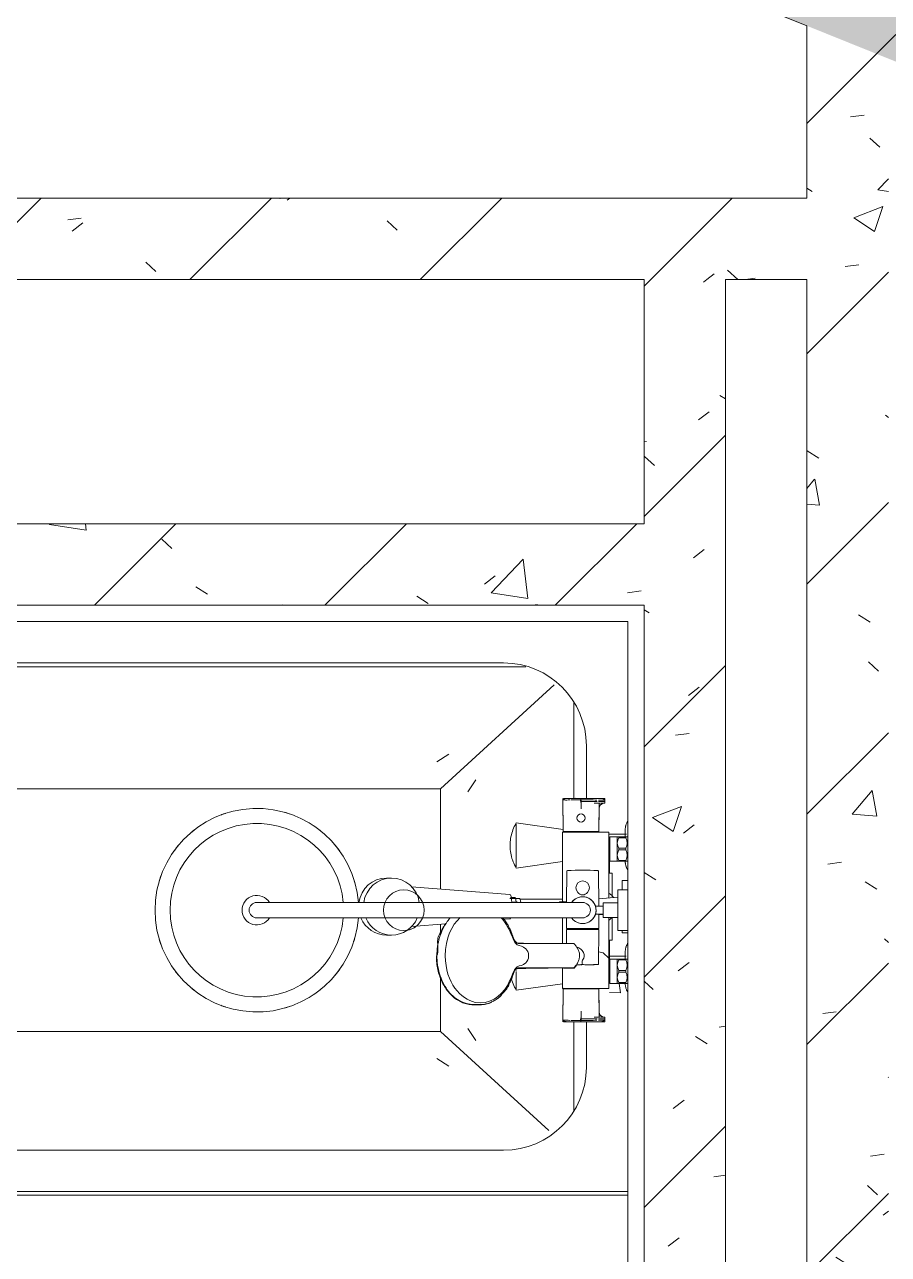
# Model space of a CAD drawing. Header units: millimetres. Extents: x -584918 to 2941280, y 3000189 to 4229862.
# Drawn here: x -440446 to -439385, y 3683277 to 3684788 of the extents above; entities that cross this region are included whole.
import ezdxf

# ---------------------------------------------------------------- set-up
doc = ezdxf.new("R2010")
doc.units = ezdxf.units.MM
for name, color, linetype, lineweight in [('Сантехника', 7, 'Continuous', 0), ('Стены внутренние', 7, 'Continuous', 0), ('Стены несущие', 7, 'Continuous', 0), ('Стены отделка', 7, 'Continuous', 0), ('экспертиза условные обозначения', 1, 'Continuous', 0)]:
    doc.layers.add(name, color=color, linetype=linetype, lineweight=lineweight)
pattern_1 = [(45, (-437515.92, 3663725.22), (-141.4214, 141.4214), [])]
pattern_2 = [(50, (-437515.92, 3663725.22), (364.368, -31.8783), [38.1, -419.1]), (355, (-437515.92, 3663725.2), (-70.486, 382.1133), [30.48, -335.28]), (100.451, (-437485.56, 3663722.56), (293.885, 350.2334), [32.38, -356.18]), (46.184, (-437515.92, 3663826.8), (542.1585, -84.086), [57.15, -628.65]), (96.636, (-437470.74, 3663819.8), (474.805, 494.855), [48.57, -534.27]), (351.184, (-437515.9, 3663826.8), (474.81, 494.85), [45.72, -502.92]), (21, (-437465.12, 3663801.42), (303.2285, -204.5305), [38.1, -419.1]), (326, (-437465.12, 3663801.4), (123.604, 368.376), [30.48, -335.28]), (71.451, (-437439.86, 3663784.37), (426.834, 163.8427), [32.38, -356.18]), (37.5, (-437515.92, 3663725.22), (6.17665, 169.11015), [16.764, -314.452, 16.764, -323.596, -336.55]), (37.5, (-437515.92, 3663725.22), (6.17665, 169.11015), [-671.576, 16.764, -319.786]), (7.5, (-437515.92, 3663725.22), (133.6389, 200.3615), [16.764, -177.292, 16.764, -306.832, -128.27]), (7.5, (-437515.92, 3663725.22), (133.6389, 200.3615), [-517.652, 16.764, -111.506]), (327.5, (-437629.21, 3663725.22), (271.1818, -11.4584), [16.764, -110.236, 16.764, -379.476, -525.78]), (327.5, (-437629.21, 3663725.22), (271.1818, -11.4584), [-523.24, 16.764, -509.016]), (317.5, (-437680, 3663725.22), (296.2585, 50.8528), [16.764, -148.336, 16.764, -246.38, -373.38]), (317.5, (-437680, 3663725.22), (296.2585, 50.8528), [-428.244, 16.764, -356.616])]

# ---------------------------------------------------------------- blocks, each defined once
blk = doc.blocks.new('ADSK_Акриловая ванна Vagnerplast Kasandra в комплекте с креплениями - Ванна 1800х700-853234-АР Этаж 01')
at = {"layer": 'Сантехника', "color": 9, "true_color": 0xe1b7aa}
for p, q in [((1200, 0), (0, 0)), ((1200, -4.4), (1200, 0)), ((97, -79.3), (230, -201)), ((66, -212.7), (66, -103.9)), ((219.8, -158.4), (234.5, -168)), ((196.5, -204.7), (186.7, -189.8)), ((938.7, -188.3), (907.8, -208.6)), ((871, -201), (230, -201)), ((230, -201), (230, -267.8)), ((912.5, -206.9), (871, -201)), ((971.8, -216), (949.3, -250.2)), ((968, -236.9), (961.4, -231.5)), ((230, -320.2), (230, -332.9)), ((230, -376.1), (230, -499)), ((1006.2, -457.3), (988.7, -430.6)), ((977, -491.8), (947.2, -472.2)), ((66, -604.9), (66, -487.3)), ((186.7, -510.2), (196.5, -495.3)), ((90.3, -626.8), (230, -499)), ((230, -499), (871, -499)), ((234.5, -532), (219.8, -541.6)), ((835, -649), (125.1, -649))]:
    blk.add_line(p, q, dxfattribs=at)
at = {"layer": 'Сантехника', "color": 9, "true_color": 0xe1b7aa, "flags": 128}
for points in [[(871, -499), (913, -493), (951.6, -475.3)], [(923.7, -635.5), (893.3, -643.3), (835, -649)]]:
    blk.add_lwpolyline(points, dxfattribs=at)
at = {"layer": 'Сантехника', "color": 9, "true_color": 0xe1b7aa}
blk.add_circle((275, -350), 25, dxfattribs=at)
for centre, radius, start, end in [((924.3, -233.7), 30, 360, 180), ((924.3, -233.7), 30, 180, 360), ((275, -350), 25, 99.5475, 127.7042), ((963.7, -447.1), 30, 360, 180), ((963.7, -447.1), 30, 180, 360)]:
    blk.add_arc(centre, radius, start, end, dxfattribs=at)
blk = doc.blocks.new('ADSK_Смеситель для ванны с душем GPD Gildo - Смеситель-V115-АР Этаж 01')
at = {"layer": 'Сантехника', "color": 253, "true_color": 0xaaaaaa}
for p, q in [((-2268.9, 20112.2), (-2268.5, 20071.6)), ((-2268.9, 20110.3), (-2268.5, 20071.6)), ((-2268.9, 20109.9), (-2268.5, 20072.1)), ((-2267.8, 20112.2), (-2246.5, 20112.2)), ((-2250.5, 20112.1), (-2246.5, 20112.1)), ((-2249.9, 20112.2), (-2246.5, 20112.2)), ((-2246.5, 20110.3), (-2246.5, 20108.2)), ((-2246.5, 20108.2), (-2246.5, 20106.4)), ((-2224.5, 20071.6), (-2224.2, 20106.4)), ((-2217.1, 20106.4), (-2217.1, 20112.2)), ((-2217.1, 20110.3), (-2217.1, 20108.2)), ((-2224.5, 20072.1), (-2224.2, 20099.2)), ((-2224.5, 20071.6), (-2224.2, 20099.2)), ((-2269.3, 20070.9), (-2269.3, 19985.3)), ((-2251.5, 20070.9), (-2269.3, 20070.9)), ((-2269.3, 20070.9), (-2269.3, 19985.3)), ((-2251.5, 20070.9), (-2269.3, 20070.9)), ((-2269.3, 20069.9), (-2269.3, 19985.3)), ((-2246.5, 20071.6), (-2268.5, 20071.6)), ((-2246.5, 20071.6), (-2268.5, 20071.6)), ((-2212.2, 20070.9), (-2251.5, 20070.9)), ((-2212.2, 20070.9), (-2251.5, 20070.9)), ((-2224.5, 20071.6), (-2246.5, 20071.6)), ((-2246.5, 20071.6), (-2224.5, 20071.6)), ((-2211.1, 20064.9), (-2211.1, 20034.9)), ((-2189.1, 20064.9), (-2211.1, 20064.9)), ((-2202.1, 20064.9), (-2202.1, 20034.9)), ((-2200.2, 20064.9), (-2200.2, 20063.9)), ((-2200.2, 20063.9), (-2191.6, 20063.9)), ((-2191.6, 20063.9), (-2191.6, 20064.9)), ((-2189.1, 20034.9), (-2189.1, 20064.9)), ((-2200.2, 20048.9), (-2200.2, 20051)), ((-2200.2, 20051), (-2191.6, 20051)), ((-2191.6, 20048.9), (-2200.2, 20048.9)), ((-2191.6, 20051), (-2191.6, 20048.9)), ((-2211.1, 20034.9), (-2189.1, 20034.9)), ((-2200.2, 20034.9), (-2200.2, 20036)), ((-2200.2, 20036), (-2191.6, 20036)), ((-2191.6, 20036), (-2191.6, 20034.9)), ((-2264.3, 19984.4), (-2264, 20022.5)), ((-2225.1, 20022.7), (-2224.7, 19979.9)), ((-2201.1, 19999.9), (-2201.1, 19983.9)), ((-2189.1, 19999.9), (-2201.1, 19999.9)), ((-2189.1, 19949.9), (-2189.1, 19999.9)), ((-2644.5, 19984.4), (-2519.9, 19984.4)), ((-2292.5, 19984.4), (-2596.5, 19984.4)), ((-2244.5, 19984.4), (-2519.9, 19984.4)), ((-2219.1, 19983.9), (-2219.1, 19965.9)), ((-2201.1, 19983.9), (-2219.1, 19983.9)), ((-2201.1, 19983.9), (-2201.1, 19965.9)), ((-2224.7, 19979.9), (-2228.8, 19979.9)), ((-2228.8, 19969.9), (-2224.7, 19969.9)), ((-2224.7, 19979.9), (-2219.1, 19979.9)), ((-2224.6, 19969.9), (-2224.5, 19952.4)), ((-2219.1, 19969.9), (-2224.6, 19969.9)), ((-2519.9, 19965.4), (-2644.5, 19965.4)), ((-2596.5, 19965.4), (-2292.5, 19965.4)), ((-2519.9, 19965.4), (-2244.5, 19965.4)), ((-2269.3, 19965.4), (-2269.3, 19934.1)), ((-2269.3, 19965.4), (-2269.3, 19934.1)), ((-2269.3, 19965.4), (-2269.3, 19934.1)), ((-2264.5, 19952.4), (-2264.4, 19965.4)), ((-2224.5, 19952.4), (-2264.5, 19952.4)), ((-2219.1, 19965.9), (-2201.1, 19965.9)), ((-2201.1, 19965.9), (-2201.1, 19949.9)), ((-2264.5, 19951), (-2224.6, 19951)), ((-2264.3, 19934.1), (-2264.5, 19951)), ((-2224.6, 19951), (-2224.9, 19909.6)), ((-2201.1, 19949.9), (-2189.1, 19949.9)), ((-2322.7, 19934.1), (-2264.3, 19934.1)), ((-2322.6, 19934.3), (-2321, 19934.3)), ((-2255.6, 19934.1), (-2264.3, 19934.1)), ((-2245, 19911.8), (-2245, 19909.6)), ((-2225, 19908.1), (-2232.6, 19907.8)), ((-2228.1, 19908.1), (-2231.1, 19908.1)), ((-2225, 19908.1), (-2228, 19908.1)), ((-2225, 19908.1), (-2224.9, 19909.6)), ((-2211.1, 19914.9), (-2211.1, 19884.9)), ((-2189.1, 19914.9), (-2211.1, 19914.9)), ((-2202.1, 19884.9), (-2202.1, 19914.9)), ((-2200.2, 19914.9), (-2200.2, 19913.9)), ((-2200.2, 19913.9), (-2191.6, 19913.9)), ((-2191.6, 19913.9), (-2191.6, 19914.9)), ((-2189.1, 19884.9), (-2189.1, 19914.9)), ((-2255.6, 19904.1), (-2322.7, 19904.1)), ((-2269.3, 19904.1), (-2269.3, 19879.9)), ((-2269.3, 19904.1), (-2269.3, 19878.9)), ((-2269.3, 19904.1), (-2269.3, 19878.9)), ((-2200.2, 19901), (-2200.2, 19898.9)), ((-2191.6, 19901), (-2200.2, 19901)), ((-2200.2, 19898.9), (-2191.6, 19898.9)), ((-2191.6, 19898.9), (-2191.6, 19901)), ((-2269.3, 19878.9), (-2251.5, 19878.9)), ((-2269.3, 19878.9), (-2251.5, 19878.9)), ((-2268.5, 19878.3), (-2268.9, 19837.7)), ((-2268.5, 19878.3), (-2268.9, 19839.6)), ((-2268.5, 19877.8), (-2268.9, 19840)), ((-2268.5, 19878.3), (-2246.5, 19878.3)), ((-2268.5, 19878.3), (-2246.5, 19878.3)), ((-2251.5, 19878.9), (-2212.2, 19878.9)), ((-2251.5, 19878.9), (-2212.2, 19878.9)), ((-2246.5, 19878.3), (-2224.5, 19878.3)), ((-2224.5, 19878.3), (-2246.5, 19878.3)), ((-2224.2, 19843.5), (-2224.5, 19878.3)), ((-2224.2, 19850.7), (-2224.5, 19878.3)), ((-2224.2, 19850.7), (-2224.5, 19877.8)), ((-2211.1, 19884.9), (-2189.1, 19884.9)), ((-2200.2, 19884.9), (-2200.2, 19886)), ((-2200.2, 19886), (-2191.6, 19886)), ((-2199.7, 19884.9), (-2198, 19873.5)), ((-2191.6, 19886), (-2191.6, 19884.9)), ((-2198, 19873.5), (-2211.5, 19873.9)), ((-2370, 19858.8), (-2379.1, 19858.8)), ((-2370.1, 19859), (-2378.1, 19859)), ((-2246.5, 19837.7), (-2267.8, 19837.7)), ((-2246.8, 19837.8), (-2250.5, 19837.8)), ((-2249.9, 19837.7), (-2246.8, 19837.7)), ((-2246.5, 19843.5), (-2246.5, 19841.6)), ((-2246.5, 19841.6), (-2246.5, 19839.6)), ((-2217.1, 19837.7), (-2217.1, 19843.5)), ((-2217.1, 19841.6), (-2217.1, 19839.6))]:
    blk.add_line(p, q, dxfattribs=at)
at = {"layer": 'Сантехника', "color": 253, "true_color": 0xaaaaaa, "flags": 128}
for points in [[(-2268.9, 20110.3), (-2266.9, 20111.4), (-2264.7, 20111.9), (-2262.4, 20112), (-2260.2, 20112.1), (-2257.9, 20112.2), (-2255.7, 20112.2)], [(-2255.7, 20112.2), (-2257.9, 20112.2), (-2260.2, 20112.1), (-2262.4, 20112), (-2264.7, 20111.9), (-2266.9, 20111.4), (-2268.9, 20110.3)], [(-2246.5, 20112.2), (-2247, 20109.3), (-2246.5, 20106.4)], [(-2217.1, 20112.2), (-2225.6, 20112.2), (-2246.5, 20112.2)], [(-2246.5, 20106.4), (-2246.5, 20104.6), (-2246.5, 20102.8), (-2246.5, 20101), (-2246.5, 20099.2)], [(-2217.1, 20110.3), (-2219.7, 20111.5), (-2222.6, 20112.1), (-2225.6, 20112.2), (-2228.5, 20112.1), (-2231.5, 20112.1), (-2234.4, 20112.2), (-2237.4, 20112.2)], [(-2237.4, 20112.2), (-2234.4, 20112.2), (-2231.5, 20112.1), (-2228.5, 20112.1), (-2225.6, 20112.2), (-2222.6, 20112.1), (-2219.7, 20111.5), (-2217.1, 20110.3)], [(-2212.2, 19989.9), (-2212.2, 20006.9), (-2212.2, 20070.9)], [(-2212.2, 19989.9), (-2212.2, 20006.9), (-2212.2, 20070.9)], [(-2640.5, 19984.4), (-2641.2, 19984.4), (-2641.9, 19984.4), (-2642.5, 19984.4), (-2643, 19984.4), (-2643.4, 19984.4), (-2643.8, 19984.4), (-2644.1, 19984.4), (-2644.3, 19984.4), (-2644.4, 19984.4), (-2644.5, 19984.4)], [(-2596.5, 19984.4), (-2598.4, 19984.4), (-2600.3, 19984.4), (-2602.2, 19984.4), (-2604.1, 19984.4), (-2606, 19984.4), (-2607.9, 19984.4), (-2609.8, 19984.4), (-2611.6, 19984.4), (-2613.4, 19984.4), (-2615.2, 19984.4), (-2616.9, 19984.4), (-2618.7, 19984.4), (-2620.4, 19984.4), (-2622, 19984.4), (-2623.6, 19984.4), (-2625.2, 19984.4), (-2626.7, 19984.4)], [(-2263.4, 19984.4), (-2265, 19984.4), (-2266.6, 19984.4), (-2268.2, 19984.4), (-2269.9, 19984.4), (-2271.6, 19984.4), (-2273.3, 19984.4), (-2275.1, 19984.4), (-2276.9, 19984.4), (-2278.7, 19984.4), (-2280.6, 19984.4), (-2282.5, 19984.4), (-2284.3, 19984.4), (-2286.2, 19984.4), (-2288.1, 19984.4), (-2290.1, 19984.4), (-2292, 19984.4), (-2292.5, 19984.4)], [(-2244.5, 19984.4), (-2244.7, 19984.4), (-2244.8, 19984.4), (-2245.1, 19984.4), (-2245.5, 19984.4), (-2245.9, 19984.4), (-2246.4, 19984.4), (-2246.9, 19984.4), (-2247.6, 19984.4), (-2248.3, 19984.4), (-2249.1, 19984.4)], [(-2644.5, 19965.4), (-2644.3, 19965.4), (-2644.2, 19965.4), (-2643.9, 19965.4), (-2643.5, 19965.4), (-2643.1, 19965.4), (-2642.6, 19965.4), (-2642.1, 19965.4), (-2641.4, 19965.4), (-2640.7, 19965.4), (-2639.9, 19965.4)], [(-2627.1, 19965.4), (-2625.6, 19965.4), (-2624, 19965.4), (-2622.4, 19965.4), (-2620.8, 19965.4), (-2619.1, 19965.4), (-2617.4, 19965.4), (-2615.7, 19965.4), (-2613.9, 19965.4), (-2612.1, 19965.4), (-2610.3, 19965.4), (-2608.4, 19965.4), (-2606.5, 19965.4), (-2604.7, 19965.4), (-2602.8, 19965.4), (-2600.9, 19965.4), (-2598.9, 19965.4), (-2597, 19965.4), (-2596.5, 19965.4)], [(-2292.5, 19965.4), (-2290.6, 19965.4), (-2288.7, 19965.4), (-2286.8, 19965.4), (-2284.9, 19965.4), (-2283, 19965.4), (-2281.1, 19965.4), (-2279.2, 19965.4), (-2277.4, 19965.4), (-2275.6, 19965.4), (-2273.8, 19965.4), (-2272.1, 19965.4), (-2270.3, 19965.4), (-2268.7, 19965.4), (-2267, 19965.4), (-2265.4, 19965.4), (-2263.8, 19965.4)], [(-2248.5, 19965.4), (-2247.8, 19965.4), (-2247.1, 19965.4), (-2246.5, 19965.4), (-2246, 19965.4), (-2245.6, 19965.4), (-2245.2, 19965.4), (-2244.9, 19965.4), (-2244.7, 19965.4), (-2244.6, 19965.4), (-2244.5, 19965.4)], [(-2212.2, 19878.9), (-2212.2, 19942.9), (-2212.2, 19965.9)], [(-2212.2, 19878.9), (-2212.2, 19942.9), (-2212.2, 19965.9)], [(-2224.7, 19923.6), (-2219.1, 19922.5), (-2212.5, 19915.9), (-2211.1, 19913.4)], [(-2246.5, 19850.7), (-2246.5, 19848.9), (-2246.5, 19847.1), (-2246.5, 19845.3), (-2246.5, 19843.5)], [(-2255.7, 19837.7), (-2257.9, 19837.7), (-2260.2, 19837.8), (-2262.4, 19837.8), (-2264.7, 19838), (-2266.9, 19838.5), (-2268.9, 19839.6)], [(-2268.9, 19839.6), (-2266.9, 19838.5), (-2264.7, 19838), (-2262.4, 19837.8), (-2260.2, 19837.8), (-2257.9, 19837.7), (-2255.7, 19837.7)], [(-2246.5, 19843.5), (-2247, 19840.6), (-2246.5, 19837.7)], [(-2246.5, 19837.7), (-2225.6, 19837.7), (-2217.1, 19837.7)], [(-2237.4, 19837.7), (-2234.4, 19837.7), (-2231.5, 19837.8), (-2228.5, 19837.8), (-2225.6, 19837.7), (-2222.6, 19837.8), (-2219.7, 19838.4), (-2217.1, 19839.6)], [(-2217.1, 19839.6), (-2219.7, 19838.4), (-2222.6, 19837.8), (-2225.6, 19837.7), (-2228.5, 19837.8), (-2231.5, 19837.8), (-2234.4, 19837.7), (-2237.4, 19837.7)]]:
    blk.add_lwpolyline(points, dxfattribs=at)
at = {"layer": 'Сантехника', "color": 253, "true_color": 0xaaaaaa}
for centre, radius, start, end in [((-2644.5, 19974.9), 125, 4.3587, 355.6413), ((-2644.5, 19974.9), 125, 108, 110.7852), ((-2644.5, 19974.9), 125, 90, 90.9719), ((-2644.5, 19974.9), 125, 86.4742, 90), ((-2644.5, 19974.9), 125, 68.4927, 74.359), ((-2246.5, 20088.1), 4.95, 0, 180), ((-2246.5, 20088.1), 4.95, 0, 180), ((-2246.5, 20088.1), 4.95, 180, 0), ((-2246.5, 20088.1), 4.95, 180, 0), ((-2644.5, 19974.9), 106.5, 5.1177, 354.8823), ((-2644.5, 19974.9), 125, 124.0324, 129.6996), ((-2644.5, 19974.9), 125, 51.7285, 57.4616), ((-2268.3, 20069.9), 1, 135, 180), ((-2268, 20072.1), 0.53, 180.55, 270), ((-2225, 20072.1), 0.507, 270, 359.45), ((-2189.1, 20057.4), 12.8, 149.7203, 210.2797), ((-2202.7, 20057.4), 12.8, 329.7203, 30.2797), ((-2644.5, 19974.9), 125, 140.8157, 146.7943), ((-2644.5, 19974.9), 125, 34.9462, 39.5976), ((-2189.1, 20042.4), 12.8, 149.7203, 210.2797), ((-2202.7, 20042.4), 12.8, 329.7203, 30.2797), ((-2644.5, 19974.9), 125, 158.2284, 163.4794), ((-2644.5, 19974.9), 125, 15.4584, 18.2005), ((-2263, 20022.5), 0.998, 92.8119, 179.5562), ((-2244.5, 19646.8), 377.2, 87.1918, 92.8119), ((-2226, 20022.5), 1, 13.0195, 88.776), ((-2244.5, 20002.5), 8.25, 315.3231, 224.6769), ((-2644.5, 19974.9), 18.2, 31.369, 328.631), ((-2644.5, 19974.9), 9.5, 90, 270), ((-2244.5, 19974.9), 16.5, 0, 143.359), ((-2244.5, 19974.9), 16.5, 270, 140.9091), ((-2244.5, 20000.9), 7.21, 215.5912, 324.4088), ((-2244.5, 19974.9), 9.5, 270, 90), ((-2244.5, 19974.9), 16.5, 216.641, 0), ((-2244.5, 19974.9), 16.5, 219.0909, 270), ((-2644.5, 19974.9), 125, 196.5206, 201.7716), ((-2644.5, 19974.9), 125, 342, 344.5416), ((-2255.6, 19933.1), 1, 42.1874, 90), ((-2278.4, 19912.4), 31.7, 35.5199, 42.1874), ((-2276.2, 19914), 29, 27.1188, 35.5499), ((-2269.4, 19917.5), 21.4, 15.4992, 27.1188), ((-2264, 19918.9), 15.8, 0.4678, 15.617), ((-2276.8, 19924.3), 29.6, 317.6588, 326.0364), ((-2276.4, 19924.2), 29.3, 325.9318, 332.6694), ((-2253, 20019), 111.2, 270.4198, 274.316), ((-2269.9, 19920.8), 21.9, 332.6694, 343.9974), ((-2264.2, 19919.2), 16, 343.9974, 359.5793), ((-2242.3, 19911.9), 2.73, 144.446, 180.3453), ((-2243.5, 19909.5), 1.51, 179.6178, 269.6178), ((-2236.4, 20017.4), 109.6, 265.6855, 271.752), ((-2245.4, 20311.5), 403.8, 271.752, 272.6966), ((-2226.4, 19909.6), 1.5, 272.6966, 359.4658), ((-2189.1, 19907.4), 12.8, 149.7203, 210.2797), ((-2202.7, 19907.4), 12.8, 329.7203, 30.2797), ((-2644.5, 19974.9), 125, 213.2057, 219.1843), ((-2644.5, 19974.9), 125, 320.4024, 325.0538), ((-2255.6, 19905.1), 1, 270.2209, 317.9976), ((-2189.1, 19892.4), 12.8, 149.7203, 210.2797), ((-2202.7, 19892.4), 12.8, 329.7203, 30.2797), ((-2644.5, 19974.9), 125, 230.3004, 235.9676), ((-2644.5, 19974.9), 125, 302.5384, 308.2715), ((-2268.3, 19879.9), 1, 180, 225), ((-2268, 19877.8), 0.53, 90, 179.45), ((-2225, 19877.8), 0.507, 0.55, 90), ((-2644.5, 19974.9), 125, 249.2148, 252), ((-2644.5, 19974.9), 125, 269.0281, 270), ((-2644.5, 19974.9), 125, 270, 273.5258), ((-2644.5, 19974.9), 125, 285.641, 291.5073)]:
    blk.add_arc(centre, radius, start, end, dxfattribs=at)
for points, knots in [([(-2267.9, 20111), (-2268, 20111), (-2268.1, 20110.9), (-2268.4, 20110.7), (-2268.6, 20110.5), (-2268.8, 20110.2), (-2268.8, 20110), (-2268.9, 20109.9)], [-0.04166667, -0.04166667, -0.04166667, -0.04166667, -0.03645833, -0.03125, -0.02083333, -0.01041667, 0, 0, 0, 0]), ([(-2259.1, 20110.3), (-2258.2, 20110.3), (-2255.7, 20110.3), (-2251.6, 20110.3), (-2248.4, 20110.3), (-2246.8, 20110.3)], [-0.3801714, -0.3801714, -0.3801714, -0.3801714, -0.2857143, -0.1428571, -0.0098906, -0.0098906, -0.0098906, -0.0098906]), ([(-2249.9, 20112.1), (-2249.8, 20112.1), (-2248.7, 20112.1), (-2247.5, 20112.1), (-2246.5, 20112.1)], [0.7554499, 0.7554499, 0.7554499, 0.7554499, 0.7857143, 1, 1, 1, 1]), ([(-2227.2, 20110.2), (-2227.9, 20110.2), (-2230, 20110.2), (-2233.7, 20110.3), (-2238, 20110.3), (-2242.2, 20110.3), (-2245, 20110.3), (-2246.5, 20110.3)], [0.5532926, 0.5532926, 0.5532926, 0.5532926, 0.6, 0.7, 0.8, 0.9, 1, 1, 1, 1]), ([(-2226.8, 20108.2), (-2227.8, 20108.2), (-2230.7, 20108.2), (-2237.6, 20108.2), (-2242.8, 20108.2), (-2246.5, 20108.2)], [-19.251257, -19.251257, -19.251257, -19.251257, -16.243248, -10.828832, 0, 0, 0, 0]), ([(-2222.9, 20106.4), (-2223.7, 20106.4), (-2225.9, 20106.4), (-2228.6, 20106.4), (-2230.3, 20106.4)], [0.3992717, 0.3992717, 0.3992717, 0.3992717, 0.5, 0.6415393, 0.6415393, 0.6415393, 0.6415393]), ([(-2217.1, 20110.3), (-2217.1, 20110.2), (-2217.2, 20110.2), (-2219.1, 20110.2), (-2221.1, 20110.2), (-2223.2, 20110.2), (-2224.4, 20110.2), (-2225.2, 20110.2), (-2225.2, 20110.2)], [0, 0, 0, 0, 0.2, 0.3, 0.4, 0.45, 0.5, 0.5043447, 0.5043447, 0.5043447, 0.5043447]), ([(-2217.1, 20108.2), (-2217.2, 20108.2), (-2217.3, 20108.2), (-2221.5, 20108.2), (-2224.8, 20108.2), (-2225, 20108.2)], [-43.315327, -43.315327, -43.315327, -43.315327, -32.486496, -21.657664, -21.194493, -21.194493, -21.194493, -21.194493]), ([(-2224.2, 20099.2), (-2224.2, 20099.7), (-2224.1, 20100.7), (-2223.9, 20101.8), (-2223.7, 20102.6), (-2223.5, 20103.1), (-2223.3, 20103.5), (-2223.1, 20103.8), (-2223, 20104), (-2222.9, 20104.2), (-2222.7, 20104.5), (-2222.4, 20104.7), (-2222, 20105), (-2221.6, 20105.2), (-2221.1, 20105.4), (-2220.8, 20105.5), (-2220.5, 20105.6), (-2220.3, 20105.7), (-2220.1, 20105.8), (-2220, 20105.9), (-2219.9, 20106)], [-1, -1, -1, -1, -0.98958333, -0.97916667, -0.97395833, -0.96875, -0.96354167, -0.9609375, -0.95833333, -0.95572917, -0.953125, -0.94791667, -0.94270833, -0.9375, -0.93229167, -0.92708333, -0.92447917, -0.921875, -0.91927083, -0.91666667, -0.91666667, -0.91666667, -0.91666667]), ([(-2220.3, 20105.7), (-2220.7, 20105.5), (-2221.3, 20105.2), (-2222.1, 20104.7), (-2222.6, 20104.3), (-2223.1, 20103.7), (-2223.8, 20102.6), (-2224.2, 20101), (-2224.2, 20099.6), (-2224.2, 20099.2)], [0.3333333, 0.3333333, 0.3333333, 0.3333333, 0.4444444, 0.5, 0.5555556, 0.6111111, 0.6666667, 0.8888889, 1, 1, 1, 1]), ([(-2424.1, 19918.8), (-2423.6, 19919.2), (-2422.9, 19920.2), (-2422.4, 19922.3), (-2422.1, 19924.2), (-2422.1, 19926.5), (-2422.1, 19929), (-2422.2, 19931.3), (-2422.4, 19933), (-2422.4, 19933.9), (-2422.5, 19934.7), (-2422.5, 19935.4), (-2422.5, 19936.3), (-2422.5, 19937.9), (-2422.4, 19939.9), (-2421.9, 19942), (-2421.2, 19943.8), (-2420.4, 19945.3), (-2419.6, 19946.4), (-2419, 19947.3), (-2418.6, 19947.9), (-2418.3, 19948.4), (-2418.1, 19948.8), (-2417.9, 19949.1), (-2417.8, 19949.4), (-2417.7, 19949.6), (-2417.6, 19949.9), (-2417.4, 19950.2), (-2417.2, 19950.7), (-2416.9, 19951.4), (-2416.4, 19952.2), (-2415.9, 19953.4), (-2415.1, 19954.7), (-2414, 19956.6), (-2413.2, 19958), (-2412.6, 19958.7)], [0, 0, 0, 0, 0.0131579, 0.0197368, 0.0263158, 0.0328947, 0.0394737, 0.0460526, 0.0493421, 0.0509868, 0.0526316, 0.0542763, 0.0559211, 0.0592105, 0.0657895, 0.0723684, 0.0789474, 0.0855263, 0.0921053, 0.0953947, 0.0986842, 0.1003289, 0.1019737, 0.1036184, 0.1044408, 0.1052632, 0.1060855, 0.1069079, 0.1085526, 0.1118421, 0.1151316, 0.1184211, 0.125, 0.1315789, 0.1418497, 0.1418497, 0.1418497, 0.1418497]), ([(-2423.4, 19919.1), (-2423.4, 19922.8), (-2422.9, 19930.2), (-2420.4, 19941.3), (-2416.4, 19951.8), (-2411.7, 19959.9), (-2408.2, 19964.2), (-2406.8, 19965.7)], [-1, -1, -1, -1, -0.875, -0.75, -0.625, -0.5, -0.4257101, -0.4257101, -0.4257101, -0.4257101]), ([(-2310.8, 19918.9), (-2310.8, 19922.9), (-2315.9, 19931.4), (-2328.7, 19929.7), (-2332.3, 19950.1), (-2341.8, 19962.6), (-2344.9, 19965.7)], [0, 0, 0, 0, 0.0293974, 0.0890096, 0.1934039, 0.2348053, 0.2348053, 0.2348053, 0.2348053]), ([(-2342.5, 19965.5), (-2341.8, 19964.6), (-2340.1, 19962.6), (-2337.7, 19959.2), (-2335.5, 19955.3), (-2333.9, 19952.2), (-2333, 19950.1), (-2332.6, 19948.9), (-2332.2, 19948.1), (-2331.9, 19947.2), (-2331.5, 19946.1), (-2331.1, 19945), (-2330.8, 19944), (-2330.5, 19943.2), (-2330.3, 19942.5), (-2330, 19941.8), (-2329.7, 19941.1), (-2329.5, 19940.4), (-2329.2, 19939.8), (-2329, 19939.2), (-2328.7, 19938.6), (-2328.4, 19938.1), (-2328.2, 19937.5), (-2327.9, 19937.1), (-2327.6, 19936.6), (-2327.2, 19936.2), (-2326.9, 19935.8), (-2326.5, 19935.4), (-2326.2, 19935.1), (-2325.8, 19934.8), (-2325.3, 19934.6), (-2324.4, 19934.2), (-2323.5, 19934.1), (-2322.7, 19934.1)], [-0.6496557, -0.6496557, -0.6496557, -0.6496557, -0.6111111, -0.5555556, -0.5, -0.4444444, -0.4166667, -0.4027778, -0.3888889, -0.375, -0.3611111, -0.3333333, -0.3194444, -0.3055556, -0.2916667, -0.2777778, -0.2638889, -0.25, -0.2361111, -0.2222222, -0.2083333, -0.1944444, -0.1805556, -0.1666667, -0.1527778, -0.1388889, -0.125, -0.1111111, -0.0972222, -0.0833333, -0.0694444, -0.0555556, 0, 0, 0, 0]), ([(-2313.9, 19934.1), (-2314.2, 19934.1), (-2314.7, 19934.1), (-2315.7, 19934.1), (-2316.9, 19934.2), (-2318.1, 19934.2), (-2319, 19934.3), (-2319.5, 19934.3), (-2320, 19934.3), (-2320.4, 19934.3), (-2321, 19934.2), (-2322.1, 19934.2), (-2323.6, 19934.2), (-2325.4, 19934.7), (-2327.1, 19936.1), (-2328.6, 19938.5), (-2330.1, 19941.8), (-2331.5, 19945.7), (-2332.3, 19948.4), (-2332.8, 19949.6)], [0.35, 0.35, 0.35, 0.35, 0.35625, 0.3625, 0.375, 0.3875, 0.39375, 0.396875, 0.4, 0.403125, 0.40625, 0.4125, 0.425, 0.4375, 0.45, 0.4625, 0.475, 0.4875, 0.5, 0.5, 0.5, 0.5]), ([(-2424.1, 19918.8), (-2424.1, 19913.1), (-2422.9, 19901.8), (-2417.4, 19885.9), (-2408.9, 19872.9), (-2398.1, 19863.5), (-2387.7, 19859.4), (-2380.4, 19858.7), (-2377.5, 19858.8), (-2376.6, 19858.9)], [0, 0, 0, 0, 0.0555556, 0.1111111, 0.1666667, 0.2222222, 0.2777778, 0.3055556, 0.3161648, 0.3161648, 0.3161648, 0.3161648]), ([(-2310.8, 19918.9), (-2310.8, 19914.9), (-2315.9, 19906.4), (-2328.7, 19908.1), (-2334.2, 19877), (-2374.9, 19846.3), (-2413.1, 19885.3), (-2413.1, 19918.9)], [0, 0, 0, 0, 0.0293974, 0.0890096, 0.1934039, 0.3433632, 0.4954873, 0.4954873, 0.4954873, 0.4954873]), ([(-2238.8, 19907.8), (-2238.1, 19907.8), (-2234.5, 19907.7), (-2230.9, 19907.9), (-2228, 19908.1)], [-0.6132169, -0.6132169, -0.6132169, -0.6132169, -0.5, -0.0242935, -0.0242935, -0.0242935, -0.0242935]), ([(-2322.7, 19904.1), (-2323.3, 19904), (-2324.2, 19903.9), (-2325.1, 19903.6), (-2325.8, 19903.3), (-2326.2, 19903), (-2326.5, 19902.7), (-2326.7, 19902.6), (-2327, 19902.2), (-2327.3, 19901.8), (-2327.6, 19901.4), (-2327.9, 19901.1), (-2328.1, 19900.7), (-2328.4, 19900.2), (-2328.7, 19899.6), (-2328.9, 19899.1), (-2329, 19898.8), (-2329.2, 19898.4), (-2329.5, 19897.7), (-2329.8, 19896.8), (-2330.1, 19896.1), (-2330.3, 19895.4), (-2330.6, 19894.5), (-2331, 19893.5), (-2331.3, 19892.5), (-2331.6, 19891.7), (-2331.9, 19890.9), (-2332.2, 19890), (-2332.6, 19889.2), (-2333, 19888), (-2333.9, 19885.9), (-2335.5, 19882.8), (-2337.7, 19879), (-2340.4, 19875.2), (-2343.5, 19871.5), (-2346.9, 19868.1), (-2350.8, 19865.1), (-2355, 19862.6), (-2359.7, 19860.6), (-2364.7, 19859.3), (-2368.3, 19859), (-2370.1, 19859)], [-1, -1, -1, -1, -0.958333, -0.9375, -0.916667, -0.895833, -0.890625, -0.885417, -0.875, -0.854167, -0.84375, -0.833333, -0.822917, -0.8125, -0.791667, -0.78125, -0.776042, -0.770833, -0.75, -0.729167, -0.71875, -0.708333, -0.6875, -0.666667, -0.652778, -0.638889, -0.625, -0.611111, -0.597222, -0.583333, -0.555556, -0.5, -0.444444, -0.388889, -0.333333, -0.277778, -0.222222, -0.166667, -0.111111, -0.055556, 0, 0, 0, 0]), ([(-2254.9, 19903.8), (-2255.7, 19903.8), (-2257.9, 19903.8), (-2262.5, 19903.8), (-2267.9, 19903.9), (-2272.7, 19903.9), (-2276.3, 19903.9), (-2279, 19903.9), (-2281.6, 19903.9), (-2284.1, 19903.9), (-2286.7, 19903.9), (-2289.1, 19903.8), (-2291.1, 19903.8), (-2292.6, 19903.8), (-2293.8, 19903.8), (-2294.9, 19903.8), (-2296.1, 19903.8), (-2297.5, 19903.8), (-2299.4, 19903.8), (-2301.9, 19903.8), (-2304.9, 19903.7), (-2307.9, 19903.7), (-2310.3, 19903.6), (-2312, 19903.5), (-2313.2, 19903.5), (-2314.3, 19903.5), (-2315.4, 19903.4), (-2316.7, 19903.4), (-2318.5, 19903.3), (-2320.3, 19903.3), (-2322.1, 19903.3), (-2323.5, 19903.2), (-2324.9, 19903.1), (-2326.2, 19902.6), (-2327.3, 19901.6), (-2328.2, 19900.1), (-2329.1, 19898), (-2329.8, 19895.9), (-2330.5, 19893.8), (-2331, 19892.2), (-2331.3, 19891.4), (-2331.4, 19891.3)], [0, 0, 0, 0, 0.0294118, 0.0588235, 0.0882353, 0.1176471, 0.1323529, 0.1470588, 0.1617647, 0.1764706, 0.1911765, 0.2058824, 0.2205882, 0.2279412, 0.2352941, 0.2426471, 0.25, 0.2647059, 0.2794118, 0.2941176, 0.3088235, 0.3235294, 0.3382353, 0.3455882, 0.3529412, 0.3602941, 0.3676471, 0.3823529, 0.3970588, 0.4117647, 0.4191176, 0.4264706, 0.4338235, 0.4411765, 0.4485294, 0.4558824, 0.4632353, 0.4705882, 0.4779412, 0.4852941, 0.4864913, 0.4864913, 0.4864913, 0.4864913]), ([(-2324.3, 19903.7), (-2324.3, 19903.7), (-2324.1, 19903.7), (-2323.9, 19903.7), (-2323.6, 19903.7), (-2323.3, 19903.7), (-2323, 19903.7), (-2322.6, 19903.7), (-2322.1, 19903.7), (-2321.6, 19903.7), (-2320.9, 19903.8), (-2320, 19903.8), (-2318.8, 19903.8), (-2317.3, 19903.8), (-2315.8, 19903.8), (-2314.2, 19903.8), (-2312.4, 19903.8), (-2310.4, 19903.8), (-2308.3, 19903.8), (-2305.9, 19903.8), (-2303.9, 19903.8), (-2302.6, 19903.8), (-2302.3, 19903.8)], [0.6501108, 0.6501108, 0.6501108, 0.6501108, 0.6527778, 0.6597222, 0.6631944, 0.6666667, 0.6701389, 0.6736111, 0.6805556, 0.6875, 0.6944444, 0.7083333, 0.7222222, 0.7361111, 0.75, 0.7638889, 0.7777778, 0.7916667, 0.8055556, 0.8194444, 0.8333333, 0.8385568, 0.8385568, 0.8385568, 0.8385568]), ([(-2298.2, 19903.8), (-2298, 19903.8), (-2296.6, 19903.8), (-2295.2, 19903.8), (-2294.1, 19903.8)], [0.85747572, 0.85747572, 0.85747572, 0.85747572, 0.86111111, 0.87575772, 0.87575772, 0.87575772, 0.87575772]), ([(-2334.8, 19883.4), (-2335.4, 19882.2), (-2336.7, 19879.9), (-2338.1, 19877.7), (-2338.9, 19876.6), (-2339, 19876.5)], [0.51598247, 0.51598247, 0.51598247, 0.51598247, 0.52941176, 0.54411765, 0.54477148, 0.54477148, 0.54477148, 0.54477148]), ([(-2356.3, 19861.7), (-2357.1, 19861.4), (-2359.9, 19860.2), (-2365.1, 19858.9), (-2369.6, 19858.7), (-2371.9, 19858.8)], [0.63686675, 0.63686675, 0.63686675, 0.63686675, 0.64705882, 0.67647059, 0.70588235, 0.70588235, 0.70588235, 0.70588235]), ([(-2344, 19870.5), (-2344.8, 19869.7), (-2346.4, 19868.2), (-2348.1, 19866.8), (-2348.9, 19866.2)], [0.57481429, 0.57481429, 0.57481429, 0.57481429, 0.58823529, 0.60070289, 0.60070289, 0.60070289, 0.60070289]), ([(-2219.9, 19843.9), (-2220, 19844), (-2220.1, 19844.1), (-2220.3, 19844.2), (-2220.5, 19844.3), (-2220.8, 19844.4), (-2221.1, 19844.5), (-2221.6, 19844.7), (-2222, 19844.9), (-2222.4, 19845.2), (-2222.7, 19845.4), (-2222.9, 19845.6), (-2223, 19845.9), (-2223.1, 19846.1), (-2223.3, 19846.4), (-2223.5, 19846.8), (-2223.7, 19847.3), (-2223.9, 19848.1), (-2224.1, 19849.2), (-2224.2, 19850.2), (-2224.2, 19850.7)], [-0.08333333, -0.08333333, -0.08333333, -0.08333333, -0.08072917, -0.078125, -0.07552083, -0.07291667, -0.06770833, -0.0625, -0.05729167, -0.05208333, -0.046875, -0.04427083, -0.04166667, -0.0390625, -0.03645833, -0.03125, -0.02604167, -0.02083333, -0.01041667, 0, 0, 0, 0]), ([(-2224.2, 19850.7), (-2224.2, 19850.3), (-2224.2, 19849.4), (-2224, 19848.2), (-2223.7, 19847.3), (-2223.5, 19846.7), (-2223.1, 19846.2), (-2222.6, 19845.6), (-2222.1, 19845.2), (-2221.3, 19844.7), (-2220.7, 19844.4), (-2220.3, 19844.1)], [0, 0, 0, 0, 0.1111111, 0.2222222, 0.2777778, 0.3333333, 0.3888889, 0.4444444, 0.5, 0.5555556, 0.6666667, 0.6666667, 0.6666667, 0.6666667]), ([(-2268.9, 19840), (-2268.8, 19839.9), (-2268.8, 19839.7), (-2268.6, 19839.4), (-2268.4, 19839.2), (-2268.1, 19839), (-2268, 19838.9), (-2267.9, 19838.9)], [-1, -1, -1, -1, -0.98958333, -0.97916667, -0.96875, -0.96354167, -0.95833333, -0.95833333, -0.95833333, -0.95833333]), ([(-2246.8, 19839.6), (-2248.4, 19839.6), (-2251.6, 19839.6), (-2255.7, 19839.6), (-2258.2, 19839.6), (-2259.1, 19839.6)], [-0.9901094, -0.9901094, -0.9901094, -0.9901094, -0.8571429, -0.7142857, -0.6198286, -0.6198286, -0.6198286, -0.6198286]), ([(-2246.8, 19837.8), (-2247.4, 19837.8), (-2248.4, 19837.8), (-2249.5, 19837.8), (-2249.9, 19837.8)], [0.0179934, 0.0179934, 0.0179934, 0.0179934, 0.1428571, 0.2445501, 0.2445501, 0.2445501, 0.2445501]), ([(-2246.5, 19841.6), (-2242.8, 19841.6), (-2237.6, 19841.6), (-2230.7, 19841.6), (-2227.8, 19841.6), (-2226.8, 19841.6)], [0, 0, 0, 0, 10.828832, 16.243248, 19.251257, 19.251257, 19.251257, 19.251257]), ([(-2246.5, 19839.6), (-2245, 19839.6), (-2242.2, 19839.6), (-2238, 19839.6), (-2233.7, 19839.6), (-2230, 19839.6), (-2227.9, 19839.7), (-2227.2, 19839.7)], [0, 0, 0, 0, 0.1, 0.2, 0.3, 0.4, 0.4467074, 0.4467074, 0.4467074, 0.4467074]), ([(-2230.5, 19843.5), (-2228.7, 19843.5), (-2226, 19843.5), (-2223.8, 19843.5), (-2223, 19843.5)], [0.351163, 0.351163, 0.351163, 0.351163, 0.5, 0.5989012, 0.5989012, 0.5989012, 0.5989012]), ([(-2225.2, 19839.7), (-2225.2, 19839.7), (-2224.4, 19839.7), (-2223.2, 19839.7), (-2221.1, 19839.7), (-2219.1, 19839.7), (-2217.2, 19839.7), (-2217.1, 19839.7), (-2217.1, 19839.6)], [0.4956553, 0.4956553, 0.4956553, 0.4956553, 0.5, 0.55, 0.6, 0.7, 0.8, 1, 1, 1, 1]), ([(-2225, 19841.6), (-2224.8, 19841.6), (-2221.5, 19841.6), (-2217.3, 19841.6), (-2217.2, 19841.6), (-2217.1, 19841.6)], [21.194493, 21.194493, 21.194493, 21.194493, 21.657664, 32.486496, 43.315327, 43.315327, 43.315327, 43.315327])]:
    blk.add_open_spline(points, degree=3, knots=knots, dxfattribs=at)
for points in [[(-2268.9, 20110.3), (-2268.9, 20110.3), (-2268.5, 20110.3), (-2266.8, 20110.2), (-2264.1, 20110.2), (-2261.8, 20110.2), (-2260.4, 20110.3)], [(-2256.1, 20112.2), (-2256.5, 20112.2), (-2257, 20112.2), (-2257.4, 20112.2)], [(-2246.6, 20112.2), (-2247.7, 20112.2), (-2249.7, 20112.2), (-2251.8, 20112.2), (-2252.9, 20112.3)], [(-2217.1, 20106.4), (-2217.7, 20106.4), (-2219.4, 20106.4), (-2222.3, 20106.4)], [(-2394.9, 19965.9), (-2405.2, 19956.3), (-2413.1, 19940.5), (-2413.1, 19918.9)], [(-2244.5, 19913.4), (-2240, 19919.5), (-2244.1, 19927.4), (-2252, 19930)], [(-2378.1, 19859), (-2381.2, 19859), (-2387.3, 19859.9), (-2396.1, 19863.5), (-2404.1, 19869.3), (-2411, 19876.9), (-2416.4, 19886.3), (-2420.4, 19896.8), (-2422.9, 19907.9), (-2423.4, 19915.3), (-2423.4, 19919.1)], [(-2252.2, 19907.2), (-2253, 19906), (-2253.9, 19904.9), (-2254.9, 19903.8)], [(-2247.5, 19907.9), (-2249.1, 19907.8), (-2250.6, 19907.8), (-2252.2, 19907.8)], [(-2243.9, 19908.1), (-2244.9, 19908), (-2245.8, 19907.9), (-2246.8, 19907.9)], [(-2260.4, 19839.6), (-2261.8, 19839.6), (-2264.1, 19839.7), (-2266.8, 19839.7), (-2268.5, 19839.6), (-2268.9, 19839.6), (-2268.9, 19839.6)], [(-2257.4, 19837.7), (-2257, 19837.7), (-2256.5, 19837.7), (-2256.1, 19837.7)], [(-2252.9, 19837.6), (-2251.8, 19837.6), (-2249.7, 19837.7), (-2247.7, 19837.7), (-2246.6, 19837.7)], [(-2246.5, 19839.6), (-2246.6, 19839.6), (-2246.7, 19839.6), (-2246.8, 19839.6)], [(-2222.2, 19843.5), (-2219.4, 19843.5), (-2217.7, 19843.5), (-2217.1, 19843.5)]]:
    blk.add_open_spline(points, degree=3, dxfattribs=at)
blk = doc.blocks.new('ВК_Домодедово_rvt-1-АР Этаж 01')
at = {"layer": 'Сантехника', "color": 253, "lineweight": 9, "true_color": 0xaaaaaa, "rotation": 180}
blk.add_blockref('ADSK_Акриловая ванна Vagnerplast Kasandra в комплекте с креплениями - Ванна 1800х700-853234-АР Этаж 01', (-2189.1, 19624.9), dxfattribs=at)
at = {"layer": 'Сантехника', "color": 253, "lineweight": 9, "true_color": 0xaaaaaa}
blk.add_blockref('ADSK_Смеситель для ванны с душем GPD Gildo - Смеситель-V115-АР Этаж 01', (0, 0), dxfattribs=at)
blk = doc.blocks.new('ADSK_Ванна_стальная_эмалированная_ГОСТ23695-2016 - ВСт-1200-V205-АР Этаж 01')
at = {"layer": 'Сантехника'}
for p, q in [((1200, 700), (0, 700)), ((1200, 0), (1200, 700)), ((152.4, 649.2), (823.8, 649.2)), ((50.8, 491.6), (50.8, 547.6)), ((50.8, 152.4), (50.8, 217.1)), ((823.8, 50.8), (152.4, 50.8))]:
    blk.add_line(p, q, dxfattribs=at)
for centre, radius, start, end in [((152.4, 547.6), 101.6, 90, 180), ((823.8, 350), 299.2, 270, 90), ((152.4, 152.4), 101.6, 180, 270)]:
    blk.add_arc(centre, radius, start, end, dxfattribs=at)
blk = doc.blocks.new('ADSK_Смеситель для душа ГОСТ 25809-96 _Тип12_ - ADSK_Смеситель для душа ГОСТ 25809-96 _Тип12_-V206-АР Этаж 01')
at = {"layer": 'Сантехника'}
for p, q in [((-35, 296.1), (-35, 290)), ((35, 290), (35, 296.1)), ((-24.4, 265.5), (-21.1, 223.2)), ((15, 144.6), (24.4, 265.4)), ((-15.6, 152.1), (-15, 144.6)), ((-102.7, 136.9), (-94.7, 80.2)), ((-80.6, 136.9), (-101.3, 136.9)), ((-78.5, 136.9), (-79.8, 136.9)), ((5.5, 135.5), (5.5, 140.8)), ((10, 132.8), (10, 144.6)), ((11, 138.7), (11, 144.1)), ((47.3, 136.9), (55.3, 80.2)), ((75, 136.9), (48.7, 136.9)), ((101.3, 136.9), (75, 136.9)), ((94.6, 79.4), (102.7, 136.9)), ((9, 80.2), (9, 132.1)), ((6.6, 75.1), (6, 83.3)), ((-9.6, 35.5), (-10.1, 30)), ((11.4, 12), (9.6, 35.7)), ((-66.5, 22.4), (-41.2, 22.4)), ((-61, 2), (-61, 23.1)), ((-41.2, 22.8), (-41.2, 19.3)), ((-41.2, 19.3), (-13.4, 19.3)), ((11.8, 19.3), (41.2, 19.3)), ((41.2, 22.8), (41.2, 19.3)), ((41.2, 22.4), (66.5, 22.4)), ((89, 1.5), (89, 23.1)), ((-32.1, 7), (-32.1, 0)), ((-32.1, 7), (-29.7, 7)), ((20.7, 7), (32.1, 7)), ((32.1, 0), (32.1, 7)), ((-29.7, 0), (-32.1, 0)), ((32.1, 0), (20.7, 0))]:
    blk.add_line(p, q, dxfattribs=at)
at = {"layer": 'Сантехника', "flags": 128}
for points in [[(-102.7, 136.9), (-100.8, 138), (-98.9, 139), (-96.9, 139.9), (-94.9, 140.7), (-92.8, 141.5), (-90.8, 142.2), (-88.7, 142.7)], [(47.3, 136.9), (49.2, 138), (51.1, 139), (53.1, 139.9), (55.1, 140.7), (57.2, 141.5), (59.2, 142.2), (61.3, 142.7), (63.4, 143.2), (65.6, 143.7), (67.7, 144), (69.9, 144.2), (72.1, 144.4), (74.2, 144.5), (75, 144.5)], [(75, 144.5), (77.2, 144.4), (79.3, 144.3), (81.5, 144.1), (83.7, 143.8), (85.8, 143.4), (87.9, 142.9), (90, 142.4), (92.1, 141.7), (94.2, 141), (96.2, 140.2), (98.2, 139.3), (100.1, 138.3), (102, 137.3), (102.7, 136.9)], [(-16.5, 23.2), (-16.1, 22.6), (-15.7, 21.9), (-15.2, 21.3), (-14.7, 20.7), (-14.2, 20.1), (-13.7, 19.6)], [(11, 17.3), (11.6, 17.8), (12.2, 18.3), (12.8, 18.8), (13.4, 19.3), (13.9, 19.8), (14.4, 20.4), (15, 21), (15.4, 21.6), (15.9, 22.2), (16.3, 22.9)], [(-105, 0), (-104.4, 0.4), (-103.8, 0.8), (-103.1, 1.1), (-102.5, 1.4), (-101.8, 1.7), (-101.1, 1.9), (-100.4, 2.2), (-99.7, 2.4), (-99, 2.5), (-98.3, 2.7), (-97.6, 2.8), (-96.9, 2.9), (-96.1, 3), (-95.4, 3), (-95, 3)], [(-95, 3), (-95, 3), (-94.9, 3), (-94.9, 3), (-94.7, 3), (-94.6, 3), (-94.4, 3)], [(-94.5, 3), (-94.7, 3), (-94.8, 3), (-94.9, 3), (-95, 3), (-95, 3), (-95, 3)], [(-55, 3), (-55, 3), (-55.1, 3), (-55.1, 3), (-55.3, 3), (-55.4, 3), (-55.6, 3), (-55.8, 3), (-56, 3), (-56.3, 3), (-56.6, 3), (-56.9, 3), (-57.3, 3), (-57.6, 3), (-58.1, 3), (-58.5, 3), (-59, 3), (-59.4, 3), (-60, 3), (-60.5, 3), (-61.1, 3), (-61.7, 3), (-62.3, 3), (-62.9, 3), (-63.5, 3), (-64.2, 3)], [(-63.9, 3), (-63.2, 3), (-62.6, 3), (-62, 3), (-61.4, 3), (-60.8, 3), (-60.3, 3), (-59.7, 3), (-59.2, 3), (-58.7, 3), (-58.3, 3), (-57.9, 3), (-57.5, 3), (-57.1, 3), (-56.8, 3), (-56.4, 3), (-56.2, 3), (-55.9, 3), (-55.7, 3), (-55.5, 3), (-55.3, 3), (-55.2, 3), (-55.1, 3), (-55, 3), (-55, 3), (-55, 3)], [(-55, 3), (-54.3, 3), (-53.5, 2.9), (-52.8, 2.9), (-52.1, 2.8), (-51.4, 2.6), (-50.7, 2.5), (-50, 2.3), (-49.3, 2.1), (-48.6, 1.8), (-47.9, 1.6), (-47.3, 1.3), (-46.6, 0.9), (-46, 0.6), (-45.3, 0.2), (-45, 0)], [(45, 0), (45.6, 0.4), (46.2, 0.8), (46.9, 1.1), (47.5, 1.4), (48.2, 1.7), (48.9, 1.9), (49.6, 2.2), (50.3, 2.4), (51, 2.5), (51.7, 2.7), (52.4, 2.8), (53.1, 2.9), (53.9, 3), (54.6, 3), (55, 3)], [(55, 3), (55, 3), (55.1, 3), (55.1, 3), (55.3, 3), (55.4, 3), (55.6, 3)], [(55.5, 3), (55.3, 3), (55.2, 3), (55.1, 3), (55, 3), (55, 3), (55, 3)], [(95, 3), (95, 3), (94.9, 3), (94.9, 3), (94.7, 3), (94.6, 3), (94.4, 3), (94.2, 3), (94, 3), (93.7, 3), (93.4, 3), (93.1, 3), (92.7, 3), (92.4, 3), (91.9, 3), (91.5, 3), (91, 3), (90.6, 3), (90, 3), (89.5, 3), (88.9, 3), (88.3, 3), (87.7, 3), (87.1, 3), (86.5, 3), (85.8, 3)], [(86.1, 3), (86.8, 3), (87.4, 3), (88, 3), (88.6, 3), (89.2, 3), (89.7, 3), (90.3, 3), (90.8, 3), (91.3, 3), (91.7, 3), (92.1, 3), (92.5, 3), (92.9, 3), (93.2, 3), (93.6, 3), (93.8, 3), (94.1, 3), (94.3, 3), (94.5, 3), (94.7, 3), (94.8, 3), (94.9, 3), (95, 3), (95, 3), (95, 3)], [(95, 3), (95.7, 3), (96.5, 2.9), (97.2, 2.9), (97.9, 2.8), (98.6, 2.6), (99.3, 2.5), (100, 2.3), (100.7, 2.1), (101.4, 1.8), (102.1, 1.6), (102.7, 1.3), (103.4, 0.9), (104, 0.6), (104.7, 0.2), (105, 0)]]:
    blk.add_lwpolyline(points, dxfattribs=at)
at = {"layer": 'Сантехника'}
for centre, major_axis, ratio, start_param, end_param in [((0, 296.1), (-35, 0), 0.984808, 5.123959, 6.283185), ((0, 290), (35, 0), 0.984808, 1.982366, 3.141593), ((0, 296.1), (35, 0), 0.984808, 0, 1.424795), ((0, 290), (35, 0), 0.984808, 0, 1.423051), ((0, 290), (35, 0), 0.984808, 3.141593, 4.300819), ((0, 290), (35, 0), 0.984808, 4.860134, 6.283185), ((0, 144.6), (15, 0), 0.173648, 3.141593, 3.403392), ((0, 144.6), (-15, 0), 0.173648, 1.9216, 3.141593), ((0, 140.8), (5.5, 0), 0.173648, 6.021386, 6.544985), ((0, 138.7), (11, 0), 0.173648, 5.235988, 6.544985), ((0, 132.8), (-10, 0), 0.173648, 2.108579, 3.141593), ((0, 135.5), (5.5, 0), 0.173648, 6.021386, 6.544985), ((0, 132.8), (10, 0), 0.173648, 0, 0.261799), ((0, 83.3), (-6.01, 0), 0.173648, 3.141593, 3.665191), ((0, 83.3), (6.01, 0), 0.173648, 5.759587, 6.283185)]:
    blk.add_ellipse(centre, major_axis=major_axis, ratio=ratio, start_param=start_param, end_param=end_param, dxfattribs=at)

msp = doc.modelspace()

# ---------------------------------------------------------------- hatches: boundary and pattern name
at = {"layer": 'Стены внутренние'}
h = msp.add_hatch(dxfattribs=at)
h.set_pattern_fill('FP_1', color=256, style=0, pattern_type=2)
h.set_pattern_definition(pattern_1)
h.paths.add_polyline_path([(-434953.714, 3682960.162), (-434916.337, 3683052.914), (-443842.56, 3686650.049), (-443879.938, 3686557.297), (-434989.418, 3682974.55)])
h = msp.add_hatch(dxfattribs=at)
h.set_pattern_fill('FP_2', color=256, style=0, pattern_type=2)
h.set_pattern_definition(pattern_2)
h.paths.add_polyline_path([(-434953.714, 3682960.162), (-434916.337, 3683052.914), (-443842.56, 3686650.049), (-443879.938, 3686557.297), (-434989.418, 3682974.55)])
h = msp.add_hatch(dxfattribs=at)
h.set_pattern_fill('FP_1', color=256, style=0, pattern_type=2)
h.set_pattern_definition(pattern_1)
h.paths.add_polyline_path([(-439385.026, 3680174.55), (-439385.026, 3684745.914), (-439485.026, 3684786.213), (-439485.026, 3680174.55), (-439438.151, 3680174.55)])
h = msp.add_hatch(dxfattribs=at)
h.set_pattern_fill('FP_2', color=256, style=0, pattern_type=2)
h.set_pattern_definition(pattern_2)
h.paths.add_polyline_path([(-439385.026, 3680174.55), (-439385.026, 3684745.914), (-439485.026, 3684786.213), (-439485.026, 3680174.55), (-439438.151, 3680174.55)])
h = msp.add_hatch(dxfattribs=at)
h.set_pattern_fill('FP_1', color=256, style=0, pattern_type=2)
h.set_pattern_definition(pattern_1)
h.paths.add_polyline_path([(-440316.759, 3684474.55), (-439485.026, 3684474.55), (-439485.026, 3684574.55), (-442435.026, 3684574.55), (-442435.026, 3684474.55), (-441249.943, 3684474.55)])
h = msp.add_hatch(dxfattribs=at)
h.set_pattern_fill('FP_2', color=256, style=0, pattern_type=2)
h.set_pattern_definition(pattern_2)
h.paths.add_polyline_path([(-440316.759, 3684474.55), (-439485.026, 3684474.55), (-439485.026, 3684574.55), (-442435.026, 3684574.55), (-442435.026, 3684474.55), (-441249.943, 3684474.55)])
h = msp.add_hatch(dxfattribs=at)
h.set_pattern_fill('FP_1', color=256, style=0, pattern_type=2)
h.set_pattern_definition(pattern_1)
h.paths.add_polyline_path([(-439685.026, 3680174.55), (-439585.026, 3680174.55), (-439585.026, 3684474.55), (-439685.026, 3684474.55), (-439685.026, 3680384.228)])
h = msp.add_hatch(dxfattribs=at)
h.set_pattern_fill('FP_2', color=256, style=0, pattern_type=2)
h.set_pattern_definition(pattern_2)
h.paths.add_polyline_path([(-439685.026, 3680174.55), (-439585.026, 3680174.55), (-439585.026, 3684474.55), (-439685.026, 3684474.55), (-439685.026, 3680384.228)])
h = msp.add_hatch(dxfattribs=at)
h.set_pattern_fill('FP_1', color=256, style=0, pattern_type=2)
h.set_pattern_definition(pattern_1)
h.paths.add_polyline_path([(-439850.166, 3684074.55), (-439685.026, 3684074.55), (-439685.026, 3684174.55), (-444985.026, 3684174.55), (-444985.026, 3684074.55), (-440316.759, 3684074.55)])
h = msp.add_hatch(dxfattribs=at)
h.set_pattern_fill('FP_2', color=256, style=0, pattern_type=2)
h.set_pattern_definition(pattern_2)
h.paths.add_polyline_path([(-439850.166, 3684074.55), (-439685.026, 3684074.55), (-439685.026, 3684174.55), (-444985.026, 3684174.55), (-444985.026, 3684074.55), (-440316.759, 3684074.55)])
at = {"layer": 'экспертиза условные обозначения'}
h = msp.add_hatch(dxfattribs=at)
h.set_pattern_fill('GRASS', color=6, scale=24)
h.set_pattern_definition([(90, (-461809.37, 3558222.25), (-431.0523, 431.0523), [114.3, -747.8046]), (45, (-461809.37, 3558222.25), (-431.0523, 431.0523), [114.3, -495.3]), (135, (-461809.37, 3558222.25), (-431.0523, -431.0523), [114.3, -495.3])])
edge = h.paths.add_edge_path()
edge.add_line((-458338.484, 3694648.826), (-453608.137, 3692742.567))
edge.add_line((-453608.137, 3692742.567), (-452262.543, 3696081.635))
edge.add_line((-452262.543, 3696081.635), (-443822.121, 3692680.271))
edge.add_line((-443822.121, 3692680.271), (-445167.715, 3689341.203))
edge.add_line((-445167.715, 3689341.203), (-441899.865, 3688024.308))
edge.add_line((-441899.865, 3688024.308), (-440112.737, 3687304.122))
edge.add_line((-440112.737, 3687304.122), (-440822.912, 3685541.836))
edge.add_line((-440822.912, 3685541.836), (-443740.461, 3686717.565))
edge.add_arc((-444130.947, 3685740.74), 1051.983, 68.21091, 179.840391)
edge.add_line((-445182.926, 3685743.67), (-445282.926, 3683874.55))
edge.add_line((-445282.926, 3683874.55), (-448232.926, 3683874.55))
edge.add_line((-448232.926, 3683874.55), (-448232.926, 3688527.961))
edge.add_line((-448232.926, 3688527.961), (-456686.313, 3691934.55))
edge.add_line((-456686.313, 3691934.55), (-459032.926, 3691934.55))
edge.add_line((-459032.926, 3691934.55), (-459032.926, 3692925.58))
edge.add_line((-459032.926, 3692925.58), (-458338.484, 3694648.826))

# ---------------------------------------------------------------- linework, layer by layer
at = {"layer": 'Стены несущие'}
for p, q in [((-442985.026, 3686196.661), (-439485.026, 3684786.213)), ((-439485.026, 3684786.213), (-439485.026, 3684574.55)), ((-439485.026, 3684574.55), (-442985.026, 3684574.55)), ((-444985.026, 3684474.55), (-439685.026, 3684474.55)), ((-439685.026, 3684474.55), (-439685.026, 3684174.55)), ((-439585.026, 3684474.55), (-439485.026, 3684474.55)), ((-439585.026, 3680174.55), (-439585.026, 3684474.55)), ((-439485.026, 3684474.55), (-439485.026, 3680174.55)), ((-439685.026, 3684174.55), (-444985.026, 3684174.55)), ((-444985.026, 3684074.55), (-439685.026, 3684074.55)), ((-439685.026, 3684074.55), (-439685.026, 3680174.55))]:
    msp.add_line(p, q, dxfattribs=at)
at = {"layer": 'Стены отделка'}
for p, q in [((-444965.026, 3684054.55), (-439705.026, 3684054.55)), ((-439705.026, 3684054.55), (-439705.026, 3683790.162)), ((-439705.026, 3683760.162), (-439705.026, 3683736.132)), ((-439705.026, 3683672.968), (-439705.026, 3683640.162)), ((-439705.026, 3683610.162), (-439705.026, 3680194.55))]:
    msp.add_line(p, q, dxfattribs=at)

# ---------------------------------------------------------------- block references
msp.add_blockref('ВК_Домодедово_rvt-1-АР Этаж 01', (-437515.924, 3663725.217))
at = {"layer": 'Сантехника'}
for name, p, rotation in [('ADSK_Ванна_стальная_эмалированная_ГОСТ23695-2016 - ВСт-1200-V205-АР Этаж 01', (-439705.026, 3684054.55), 180), ('ADSK_Смеситель для душа ГОСТ 25809-96 _Тип12_ - ADSK_Смеситель для душа ГОСТ 25809-96 _Тип12_-V206-АР Этаж 01', (-439705.026, 3683704.55), 89.99999999999982)]:
    msp.add_blockref(name, p, dxfattribs=dict(at, rotation=rotation))

doc.saveas('drawing.dxf')
